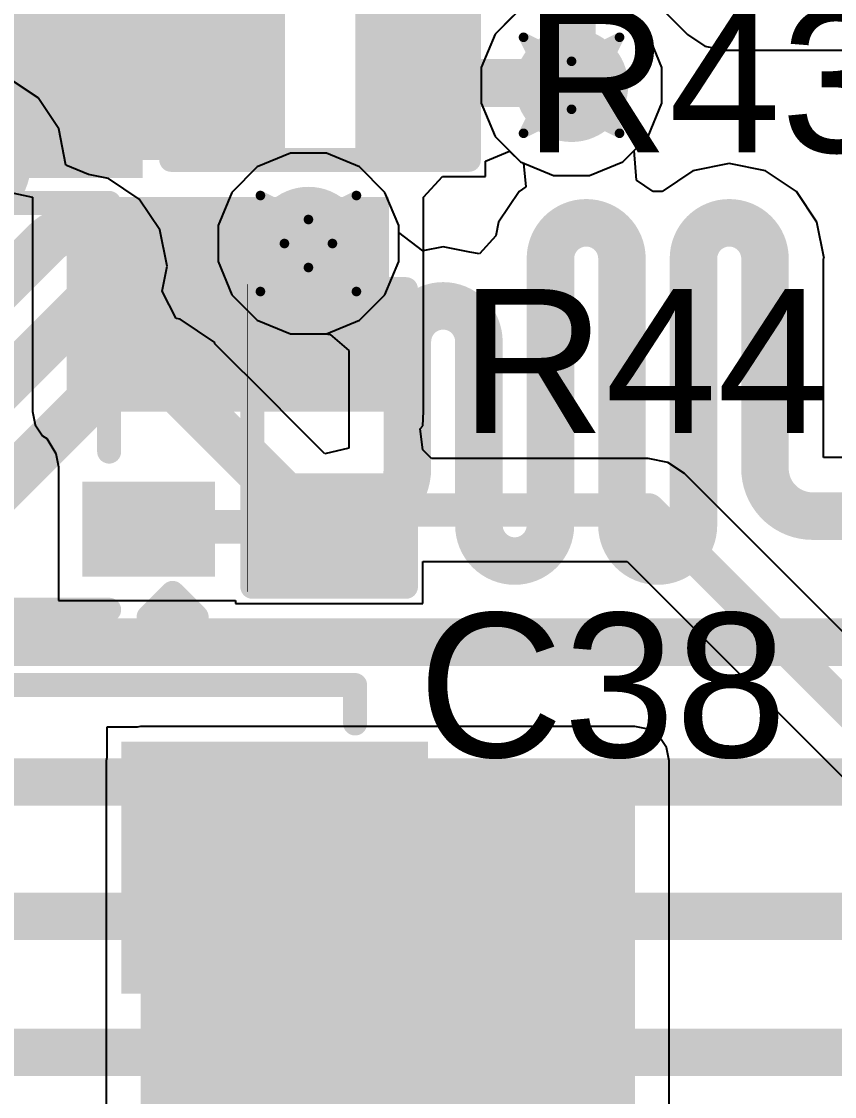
# Model space of a CAD drawing. Header units: inches. Extents: x -3 to 488, y -11 to 93.
# Drawn here: x 84.34 to 88.64, y 23.26 to 28.95 of the extents above; entities that cross this region are included whole.
import ezdxf

# ---------------------------------------------------------------- set-up
doc = ezdxf.new("R2010")
doc.units = ezdxf.units.IN
for name, color, linetype in [('Bottom Layer', 5, 'Continuous'), ('Drill Drawing', 1, 'Continuous'), ('Layer 1', 16, 'Continuous'), ('Layer 2', 76, 'Continuous'), ('Top Layer', 1, 'Continuous'), ('Top Overlay', 2, 'Continuous'), ('Top Paste', 8, 'Continuous'), ('Top Solder', 216, 'Continuous'), ('Via Holes', 16, 'Continuous')]:
    doc.layers.add(name, color=color, linetype=linetype)
doc.styles.add('Arial', font='', dxfattribs={"height": 0.2})
doc.styles.get('Arial').set_extended_font_data('Arial')

msp = doc.modelspace()

# ---------------------------------------------------------------- hatches: boundary and pattern name
at = {"layer": 'Bottom Layer'}
h = msp.add_hatch(color=5, dxfattribs=at)
edge = h.paths.add_edge_path()
edge.add_arc((87.24637618, 28.60817494), 0.2999994, 0, 360)
h = msp.add_hatch(color=5, dxfattribs=at)
edge = h.paths.add_edge_path()
edge.add_arc((85.85408025999999, 27.77104428), 0.2999994, 0, 360)
at = {"layer": 'Layer 1'}
h = msp.add_hatch(color=16, dxfattribs=at)
edge = h.paths.add_edge_path()
edge.add_arc((87.24637618, 28.60817494), 0.2999994, 0, 360)
h = msp.add_hatch(color=16, dxfattribs=at)
edge = h.paths.add_edge_path()
edge.add_arc((85.85408025999999, 27.77104428), 0.2999994, 0, 360)
at = {"layer": 'Layer 2'}
h = msp.add_hatch(color=76, dxfattribs=at)
edge = h.paths.add_edge_path()
edge.add_arc((87.24637618, 28.60817494), 0.2999994, 0, 360)
h = msp.add_hatch(color=76, dxfattribs=at)
edge = h.paths.add_edge_path()
edge.add_arc((85.85408025999999, 27.77104428), 0.2999994, 0, 360)
at = {"layer": 'Top Layer'}
for points in [[(84.27547279999999, 29.02011595), (84.8754716, 29.02011595), (84.8754716, 28.22011501), (84.27547279999999, 28.22011501)], [(85.67427366, 29.02011976), (84.34300886, 29.02011976), (84.34300886, 28.21372056), (85.67427366, 28.21372056)], [(85.67427112, 28.93761548), (85.67427112, 28.30261548), (85.21707111999999, 28.30261548), (85.21707111999999, 28.93761548)], [(86.61407111999999, 28.93761548), (86.61407111999999, 28.30261548), (86.15687112, 28.30261548), (86.15687112, 28.93761548)], [(84.5754722, 26.88194268), (86.28116347999999, 26.88194268), (86.28116347999999, 28.0169112), (84.5754722, 28.0169112)], [(84.70832435999999, 27.75959904), (85.30832316, 27.75959904), (85.30832316, 27.35959984), (84.70832435999999, 27.35959984)], [(85.64616348, 27.44074268), (86.28116347999999, 27.44074268), (86.28116347999999, 26.98354268), (85.64616348, 26.98354268)], [(84.70832435999999, 26.45962704), (85.30832316, 26.45962704), (85.30832316, 26.05962784), (84.70832435999999, 26.05962784)], [(85.64616348, 26.50094268), (86.28116347999999, 26.50094268), (86.28116347999999, 26.04374268), (85.64616348, 26.04374268)], [(84.96546888, 21.3273132), (87.58205496, 21.3273132), (87.58205496, 25.03471244), (84.96546888, 25.03471244)], [(86.38546984999999, 23.9047147), (84.96547014999999, 23.9047147), (84.96547014999999, 25.03471498), (86.38546984999999, 25.03471498)]]:
    msp.add_hatch(color=1, dxfattribs=at).paths.add_polyline_path(points)
h = msp.add_hatch(color=1, dxfattribs=at)
edge = h.paths.add_edge_path()
edge.add_arc((87.24637618, 28.60817494), 0.2999994, 0, 360)
h = msp.add_hatch(color=1, dxfattribs=at)
edge = h.paths.add_edge_path()
edge.add_arc((85.85408025999999, 27.77104428), 0.2999994, 0, 360)
at = {"layer": 'Top Paste'}
for points in [[(84.27547279999999, 29.02011595), (84.8754716, 29.02011595), (84.8754716, 28.22011501), (84.27547279999999, 28.22011501)], [(85.67427112, 28.93761548), (85.67427112, 28.30261548), (85.21707111999999, 28.30261548), (85.21707111999999, 28.93761548)], [(86.61407111999999, 28.93761548), (86.61407111999999, 28.30261548), (86.15687112, 28.30261548), (86.15687112, 28.93761548)], [(84.70832435999999, 27.75959904), (85.30832316, 27.75959904), (85.30832316, 27.35959984), (84.70832435999999, 27.35959984)], [(85.64616348, 27.44074268), (86.28116347999999, 27.44074268), (86.28116347999999, 26.98354268), (85.64616348, 26.98354268)], [(84.70832435999999, 26.45962704), (85.30832316, 26.45962704), (85.30832316, 26.05962784), (84.70832435999999, 26.05962784)], [(85.64616348, 26.50094268), (86.28116347999999, 26.50094268), (86.28116347999999, 26.04374268), (85.64616348, 26.04374268)], [(86.38546984999999, 23.9047147), (84.96547014999999, 23.9047147), (84.96547014999999, 25.03471498), (86.38546984999999, 25.03471498)]]:
    msp.add_hatch(color=8, dxfattribs=at).paths.add_polyline_path(points)
at = {"layer": 'Top Solder'}
for points in [[(84.1738728, 29.12171595), (84.97707159999999, 29.12171595), (84.97707159999999, 28.11851501), (84.1738728, 28.11851501)], [(85.72927228, 28.99261664), (85.72927228, 28.24761432), (85.16206996, 28.24761432), (85.16206996, 28.99261664)], [(86.66907228, 28.99261664), (86.66907228, 28.24761432), (86.10186995999999, 28.24761432), (86.10186995999999, 28.99261664)], [(84.65752436, 27.81039904), (85.35912316, 27.81039904), (85.35912316, 27.30879984), (84.65752436, 27.30879984)], [(85.59116232, 27.49574384), (86.33616463999999, 27.49574384), (86.33616463999999, 26.92854152), (85.59116232, 26.92854152)], [(84.65752436, 26.51042704), (85.35912316, 26.51042704), (85.35912316, 26.00882784), (84.65752436, 26.00882784)], [(85.59116232, 26.55594384), (86.33616463999999, 26.55594384), (86.33616463999999, 25.98874152), (85.59116232, 25.98874152)], [(86.48706985, 23.8031147), (84.86387015, 23.8031147), (84.86387015, 25.13631498), (86.48706985, 25.13631498)]]:
    msp.add_hatch(color=216, dxfattribs=at).paths.add_polyline_path(points)
at = {"layer": 'Via Holes'}
h = msp.add_hatch(color=7, dxfattribs=at)
edge = h.paths.add_edge_path()
edge.add_arc((87.24637618, 28.60817494), 0.1499997, 0, 360)
h = msp.add_hatch(color=7, dxfattribs=at)
edge = h.paths.add_edge_path()
edge.add_arc((85.85408025999999, 27.77104428), 0.1499997, 0, 360)

# ---------------------------------------------------------------- linework, layer by layer
at = {"layer": 'Bottom Layer'}
for p, q in [((86.93560464, 28.97311452), (86.8413173, 28.87882718)), ((87.65143506, 28.87882718), (87.55714772, 28.97311452)), ((86.8413173, 28.87882718), (86.76857677999999, 28.70321412)), ((87.72417558, 28.70321412), (87.65143506, 28.87882718)), ((86.76857677999999, 28.70321412), (86.76857677999999, 28.51313576)), ((87.72417558, 28.51313576), (87.72417558, 28.70321412)), ((86.76857677999999, 28.51313576), (86.8413173, 28.3375227)), ((87.65143506, 28.3375227), (87.72417558, 28.51313576)), ((86.8413173, 28.3375227), (86.97572394, 28.20311606)), ((87.51702842, 28.20311606), (87.65143506, 28.3375227)), ((86.97572394, 28.20311606), (87.151337, 28.13037554)), ((87.34141535999998, 28.13037554), (87.51702842, 28.20311606)), ((87.151337, 28.13037554), (87.34141535999998, 28.13037554))]:
    msp.add_line(p, q, dxfattribs=at)
msp.add_lwpolyline([(87.24637618, 28.60817494, 0.254, 0.254, 0), (87.24637618, 30.0689645, 0.254, 0.254, 0)], format="xyseb", dxfattribs=at)
msp.add_lwpolyline([(87.18287618, 28.60817494, 0.127, 0.127, 1), (87.30987617999999, 28.60817494, 0.127, 0.127, 1)], format="xyseb", close=True, dxfattribs=at)
at = {"layer": 'Drill Drawing'}
for points in [[(86.99237618, 28.86217494, 0.0508, 0.0508, 0), (87.24637618, 28.73517494, 0.0508, 0.0508, 0)], [(86.99237618, 28.86217494, 0.0508, 0.0508, 0), (87.11937617999999, 28.60817494, 0.0508, 0.0508, 0)], [(87.24637618, 28.73517494, 0.0508, 0.0508, 0), (87.50037618, 28.86217494, 0.0508, 0.0508, 0)], [(87.37337618, 28.60817494, 0.0508, 0.0508, 0), (87.50037618, 28.86217494, 0.0508, 0.0508, 0)], [(86.99237618, 28.35417494, 0.0508, 0.0508, 0), (87.11937617999999, 28.60817494, 0.0508, 0.0508, 0)], [(87.37337618, 28.60817494, 0.0508, 0.0508, 0), (87.50037618, 28.35417494, 0.0508, 0.0508, 0)], [(86.99237618, 28.35417494, 0.0508, 0.0508, 0), (87.24637618, 28.48117494, 0.0508, 0.0508, 0)], [(87.24637618, 28.48117494, 0.0508, 0.0508, 0), (87.50037618, 28.35417494, 0.0508, 0.0508, 0)], [(85.60008026, 28.02504428, 0.0508, 0.0508, 0), (85.85408025999999, 27.89804428, 0.0508, 0.0508, 0)], [(85.60008026, 28.02504428, 0.0508, 0.0508, 0), (85.72708026, 27.77104428, 0.0508, 0.0508, 0)], [(85.85408025999999, 27.89804428, 0.0508, 0.0508, 0), (86.10808026, 28.02504428, 0.0508, 0.0508, 0)], [(85.98108026, 27.77104428, 0.0508, 0.0508, 0), (86.10808026, 28.02504428, 0.0508, 0.0508, 0)], [(85.60008026, 27.51704428, 0.0508, 0.0508, 0), (85.72708026, 27.77104428, 0.0508, 0.0508, 0)], [(85.98108026, 27.77104428, 0.0508, 0.0508, 0), (86.10808026, 27.51704428, 0.0508, 0.0508, 0)], [(85.60008026, 27.51704428, 0.0508, 0.0508, 0), (85.85408025999999, 27.64404428, 0.0508, 0.0508, 0)], [(85.85408025999999, 27.64404428, 0.0508, 0.0508, 0), (86.10808026, 27.51704428, 0.0508, 0.0508, 0)]]:
    msp.add_lwpolyline(points, format="xyseb", dxfattribs=at)
for points in [[(86.97967618, 28.86217494, 0.0254, 0.0254, 1), (87.00507617999999, 28.86217494, 0.0254, 0.0254, 1)], [(86.97967618, 28.86217494, 0.0254, 0.0254, 1), (87.00507617999999, 28.86217494, 0.0254, 0.0254, 1)], [(87.48767618, 28.86217494, 0.0254, 0.0254, 1), (87.51307618, 28.86217494, 0.0254, 0.0254, 1)], [(87.48767618, 28.86217494, 0.0254, 0.0254, 1), (87.51307618, 28.86217494, 0.0254, 0.0254, 1)], [(87.23367618, 28.73517494, 0.0254, 0.0254, 1), (87.25907618, 28.73517494, 0.0254, 0.0254, 1)], [(87.23367618, 28.73517494, 0.0254, 0.0254, 1), (87.25907618, 28.73517494, 0.0254, 0.0254, 1)], [(87.10667618, 28.60817494, 0.0254, 0.0254, 1), (87.13207618, 28.60817494, 0.0254, 0.0254, 1)], [(87.10667618, 28.60817494, 0.0254, 0.0254, 1), (87.13207618, 28.60817494, 0.0254, 0.0254, 1)], [(87.36067618, 28.60817494, 0.0254, 0.0254, 1), (87.38607617999999, 28.60817494, 0.0254, 0.0254, 1)], [(87.36067618, 28.60817494, 0.0254, 0.0254, 1), (87.38607617999999, 28.60817494, 0.0254, 0.0254, 1)], [(87.23367618, 28.48117494, 0.0254, 0.0254, 1), (87.25907618, 28.48117494, 0.0254, 0.0254, 1)], [(87.23367618, 28.48117494, 0.0254, 0.0254, 1), (87.25907618, 28.48117494, 0.0254, 0.0254, 1)], [(86.97967618, 28.35417494, 0.0254, 0.0254, 1), (87.00507617999999, 28.35417494, 0.0254, 0.0254, 1)], [(86.97967618, 28.35417494, 0.0254, 0.0254, 1), (87.00507617999999, 28.35417494, 0.0254, 0.0254, 1)], [(87.48767618, 28.35417494, 0.0254, 0.0254, 1), (87.51307618, 28.35417494, 0.0254, 0.0254, 1)], [(87.48767618, 28.35417494, 0.0254, 0.0254, 1), (87.51307618, 28.35417494, 0.0254, 0.0254, 1)], [(85.58738025999999, 28.02504428, 0.0254, 0.0254, 1), (85.61278026, 28.02504428, 0.0254, 0.0254, 1)], [(85.58738025999999, 28.02504428, 0.0254, 0.0254, 1), (85.61278026, 28.02504428, 0.0254, 0.0254, 1)], [(86.09538026, 28.02504428, 0.0254, 0.0254, 1), (86.12078025999999, 28.02504428, 0.0254, 0.0254, 1)], [(86.09538026, 28.02504428, 0.0254, 0.0254, 1), (86.12078025999999, 28.02504428, 0.0254, 0.0254, 1)], [(85.84138026, 27.89804428, 0.0254, 0.0254, 1), (85.86678026, 27.89804428, 0.0254, 0.0254, 1)], [(85.84138026, 27.89804428, 0.0254, 0.0254, 1), (85.86678026, 27.89804428, 0.0254, 0.0254, 1)], [(85.71438026, 27.77104428, 0.0254, 0.0254, 1), (85.73978025999999, 27.77104428, 0.0254, 0.0254, 1)], [(85.71438026, 27.77104428, 0.0254, 0.0254, 1), (85.73978025999999, 27.77104428, 0.0254, 0.0254, 1)], [(85.96838026, 27.77104428, 0.0254, 0.0254, 1), (85.99378026, 27.77104428, 0.0254, 0.0254, 1)], [(85.96838026, 27.77104428, 0.0254, 0.0254, 1), (85.99378026, 27.77104428, 0.0254, 0.0254, 1)], [(85.84138026, 27.64404428, 0.0254, 0.0254, 1), (85.86678026, 27.64404428, 0.0254, 0.0254, 1)], [(85.84138026, 27.64404428, 0.0254, 0.0254, 1), (85.86678026, 27.64404428, 0.0254, 0.0254, 1)], [(85.58738025999999, 27.51704428, 0.0254, 0.0254, 1), (85.61278026, 27.51704428, 0.0254, 0.0254, 1)], [(85.58738025999999, 27.51704428, 0.0254, 0.0254, 1), (85.61278026, 27.51704428, 0.0254, 0.0254, 1)], [(86.09538026, 27.51704428, 0.0254, 0.0254, 1), (86.12078025999999, 27.51704428, 0.0254, 0.0254, 1)], [(86.09538026, 27.51704428, 0.0254, 0.0254, 1), (86.12078025999999, 27.51704428, 0.0254, 0.0254, 1)]]:
    msp.add_lwpolyline(points, format="xyseb", close=True, dxfattribs=at)
at = {"layer": 'Layer 1'}
for p, q in [((86.97572394, 29.01323382), (86.8413173, 28.87882718)), ((87.65143506, 28.87882718), (87.51702842, 29.01323382)), ((86.8413173, 28.87882718), (86.76857677999999, 28.70321412)), ((87.72417558, 28.70321412), (87.65143506, 28.87882718)), ((86.76857677999999, 28.70321412), (86.76857677999999, 28.51313576)), ((87.72417558, 28.51313576), (87.72417558, 28.70321412)), ((84.4238469, 28.54099194), (84.26086272, 28.6498919)), ((84.42384944, 28.54099447999999), (84.4238469, 28.54099194)), ((84.42386468, 28.54098432), (84.42384944, 28.54099447999999)), ((84.42386214, 28.54098178), (84.42386468, 28.54098432)), ((84.53276718, 28.37798743999999), (84.42386214, 28.54098178)), ((86.76857677999999, 28.51313576), (86.8413173, 28.3375227)), ((87.65143506, 28.3375227), (87.72417558, 28.51313576)), ((84.57101195999999, 28.18572468), (84.53276718, 28.37798743999999)), ((86.8413173, 28.3375227), (86.97572394, 28.20311606)), ((87.57698766, 28.2630753), (87.65143506, 28.3375227)), ((85.75904107999999, 28.24884368), (85.58342802, 28.17610316)), ((85.94911943999999, 28.24884368), (85.75904107999999, 28.24884368)), ((86.1247325, 28.17610316), (85.94911943999999, 28.24884368)), ((87.58986291999999, 28.10628364), (87.57698766, 28.2630753)), ((84.69054435999999, 28.13566128), (84.57101195999999, 28.18572468)), ((85.58342802, 28.17610316), (85.44902138, 28.04169652)), ((86.25913913999999, 28.04169652), (86.1247325, 28.17610316)), ((86.97572394, 28.20311606), (86.99144654, 28.1966035)), ((86.99144654, 28.1966035), (87.00389507999999, 28.0702131)), ((87.88852374, 28.15554694), (87.72553194, 28.04663682)), ((88.08078904, 28.19379172), (87.88852374, 28.15554694)), ((88.27305433999999, 28.15554694), (88.08078904, 28.19379172)), ((88.43604868, 28.04663682), (88.27305433999999, 28.15554694)), ((84.79608644, 28.11466818), (84.69054435999999, 28.13566128)), ((84.95907061999999, 28.00576822), (84.79608644, 28.11466818)), ((87.67912614, 28.04663682), (87.58986291999999, 28.10628364)), ((85.44902138, 28.04169652), (85.37628086, 27.86608346)), ((86.33187966, 27.86608346), (86.25913913999999, 28.04169652)), ((86.96860939999999, 28.04663682), (86.85969928, 27.88364248)), ((87.00389507999999, 28.0702131), (86.96860939999999, 28.04663682)), ((87.72553194, 28.04663682), (87.67912614, 28.04663682)), ((88.5449588, 27.88364248), (88.43604868, 28.04663682)), ((84.95907316, 28.00577076), (84.95907061999999, 28.00576822)), ((84.9590884, 28.0057606), (84.95907316, 28.00577076)), ((84.95908586, 28.00575806), (84.9590884, 28.0057606)), ((85.0679909, 27.84276372), (84.95908586, 28.00575806)), ((86.85969928, 27.88364248), (86.84531272, 27.81131852)), ((88.58320357999999, 27.69137718), (88.5449588, 27.88364248)), ((85.10623568, 27.65049842), (85.0679909, 27.84276372)), ((85.37628086, 27.86608346), (85.37628086, 27.6760051)), ((86.33187966, 27.82861846), (86.33187966, 27.86608346)), ((86.45888219999999, 27.73285284), (86.33187966, 27.82861846)), ((86.84531272, 27.81131852), (86.75921434, 27.71610662)), ((86.56694904, 27.75434886), (86.45888219999999, 27.73285284)), ((86.70884613999999, 27.72612438), (86.56694904, 27.75434886)), ((86.75921434, 27.71610662), (86.70884613999999, 27.72612438)), ((85.08008384, 27.5190204), (85.10623568, 27.65049842)), ((85.37628086, 27.6760051), (85.44902138, 27.50039203999999)), ((88.57949518, 26.63831858), (88.57949518, 27.69137718)), ((88.57949518, 27.69137718), (88.58320357999999, 27.69137718)), ((85.15345174, 27.3749389), (85.08008384, 27.5190204)), ((85.44902138, 27.50039203999999), (85.58342802, 27.3659854)), ((85.17598661999999, 27.3704558), (85.15345174, 27.3749389)), ((85.3595702, 27.24779411999999), (85.17598661999999, 27.3704558)), ((85.58342802, 27.3659854), (85.75904107999999, 27.29324488)), ((85.35956766, 27.24082182), (85.3595702, 27.24779411999999)), ((85.75904107999999, 27.29324488), (85.94326219999999, 27.29324488)), ((85.94326219999999, 27.29324488), (85.96940896, 27.29000892)), ((85.96940896, 27.29000892), (86.0682429, 27.20512212)), ((85.66179209999999, 26.93859738), (85.35956766, 27.24082182)), ((86.0682429, 27.20512212), (86.0682429, 26.68861058)), ((85.75068193999999, 26.849705), (85.66179209999999, 26.93859738)), ((85.75069717999999, 26.84969484), (85.75068193999999, 26.849705)), ((85.94124289999999, 26.65914912), (85.75069717999999, 26.84969484)), ((86.0682429, 26.68861058), (85.94124289999999, 26.65914912)), ((89.8528429, 26.63831858), (88.57949518, 26.63831858))]:
    msp.add_line(p, q, dxfattribs=at)
for points in [[(84.20240208, 28.3195268, 0.25146, 0.25146, -0.4142135623730951), (84.20240208, 28.05191748, 0.25146, 0.25146, 0)], [(87.13463904, 27.69137718, 0.25146, 0.25146, -0.9999999999999999), (87.51309904, 27.69137718, 0.25146, 0.25146, 0)], [(87.89155904, 27.69137718, 0.25146, 0.25146, -0.9999999999999999), (88.27001904, 27.69137718, 0.25146, 0.25146, 0)], [(84.47001394, 27.78430308, 0.25146, 0.25146, -0.4142107823686262), (84.73762325999999, 27.78430562, 0.25146, 0.25146, 0)], [(83.43885775999999, 26.75314944, 0.25146, 0.25146, 0), (84.47001394, 27.78430562, 0.25146, 0.25146, 0)], [(84.47001394, 27.78430308, 0.25146, 0.25146, 0), (84.47001394, 27.78430562, 0.25146, 0.25146, 0)], [(84.73762325999999, 27.78430562, 0.25146, 0.25146, 0), (84.73762579999999, 27.78430308, 0.25146, 0.25146, 0)], [(84.73762579999999, 27.78430308, 0.25146, 0.25146, -0.4142135623730951), (84.73762579999999, 27.51669376, 0.25146, 0.25146, 0)], [(87.13463904, 26.28026494, 0.25146, 0.25146, 0), (87.13463904, 27.69137718, 0.25146, 0.25146, 0)], [(87.51309904, 26.28026494, 0.25146, 0.25146, 0), (87.51309904, 27.69137718, 0.25146, 0.25146, 0)], [(87.89155904, 26.28026494, 0.25146, 0.25146, 0), (87.89155904, 27.69137718, 0.25146, 0.25146, 0)], [(88.27001904, 26.58030244, 0.25146, 0.25146, 0), (88.27001904, 27.69137718, 0.25146, 0.25146, 0)], [(83.7133835, 26.49245146, 0.25146, 0.25146, 0), (84.73762579999999, 27.51669376, 0.25146, 0.25146, 0)], [(86.37771903999999, 27.25193432, 0.25146, 0.25146, -0.9999999999999999), (86.75617903999999, 27.25193432, 0.25146, 0.25146, 0)], [(86.37771903999999, 26.58030244, 0.25146, 0.25146, 0), (86.37771903999999, 27.25193432, 0.25146, 0.25146, 0)], [(86.75617903999999, 26.28026494, 0.25146, 0.25146, 0), (86.75617903999999, 27.25193432, 0.25146, 0.25146, 0)], [(84.78162876, 27.025473, 0.25146, 0.25146, -0.4142177463589253), (85.13724907999999, 27.025473, 0.25146, 0.25146, 0)], [(83.98099536, 26.2248396, 0.25146, 0.25146, 0), (84.78162876, 27.025473, 0.25146, 0.25146, 0)], [(85.13724907999999, 27.025473, 0.25146, 0.25146, 0), (85.4429584, 26.71976368, 0.25146, 0.25146, 0)], [(85.4429584, 26.71976368, 0.25146, 0.25146, 0), (85.53186348, 26.6308586, 0.25146, 0.25146, 0)], [(85.53186348, 26.63086114, 0.25146, 0.25146, 0), (85.83388218, 26.32884244, 0.25146, 0.25146, 0)], [(86.37771903999999, 26.58030244, 0.25146, 0.25146, -0.4142135623730951), (86.12625904, 26.32884244, 0.25146, 0.25146, 0)], [(88.52147903999999, 26.32884244, 0.25146, 0.25146, -0.4142135623730951), (88.27001904, 26.58030244, 0.25146, 0.25146, 0)], [(85.83388218, 26.32884244, 0.25146, 0.25146, 0), (86.00051633999999, 26.32884244, 0.25146, 0.25146, 0)], [(86.00051633999999, 26.32884244, 0.25146, 0.25146, 0), (86.12625904, 26.32884244, 0.25146, 0.25146, 0)], [(88.52147903999999, 26.32884244, 0.25146, 0.25146, 0), (89.91085903999999, 26.32884244, 0.25146, 0.25146, 0)], [(87.13463904, 26.28026494, 0.25146, 0.25146, -0.9999999999999999), (86.75617903999999, 26.28026494, 0.25146, 0.25146, 0)], [(87.89155904, 26.28026494, 0.25146, 0.25146, -0.9999999999999999), (87.51309904, 26.28026494, 0.25146, 0.25146, 0)], [(82.55163322, 25.66177494, 0.25146, 0.25146, 0), (94.76477618, 25.66177494, 0.25146, 0.25146, 0)], [(77.87731693999999, 24.9222895, 0.25146, 0.25146, 0), (95.13094765999999, 24.9222895, 0.25146, 0.25146, 0)], [(76.03763812, 24.21163306, 0.25146, 0.25146, 0), (96.45399556, 24.21163306, 0.25146, 0.25146, 0)], [(75.92893628, 23.49181484, 0.25146, 0.25146, 0), (102.35045316, 23.49181484, 0.25146, 0.25146, 0)]]:
    msp.add_lwpolyline(points, format="xyseb", dxfattribs=at)
for points in [[(84.40714894, 27.78430562, 0.12573, 0.12573, 1), (84.53287893999999, 27.78430562, 0.12573, 0.12573, 1)], [(84.40714894, 27.78430562, 0.12573, 0.12573, 1), (84.53287893999999, 27.78430562, 0.12573, 0.12573, 1)], [(84.40714894, 27.78430308, 0.12573, 0.12573, 1), (84.53287893999999, 27.78430308, 0.12573, 0.12573, 1)], [(84.40714894, 27.78430308, 0.12573, 0.12573, 1), (84.53287893999999, 27.78430308, 0.12573, 0.12573, 1)], [(84.67475825999999, 27.78430562, 0.12573, 0.12573, 1), (84.80048826, 27.78430562, 0.12573, 0.12573, 1)], [(84.67475825999999, 27.78430562, 0.12573, 0.12573, 1), (84.80048826, 27.78430562, 0.12573, 0.12573, 1)], [(84.67476079999999, 27.78430308, 0.12573, 0.12573, 1), (84.80049079999999, 27.78430308, 0.12573, 0.12573, 1)], [(84.67476079999999, 27.78430308, 0.12573, 0.12573, 1), (84.80049079999999, 27.78430308, 0.12573, 0.12573, 1)], [(87.07177404, 27.69137718, 0.12573, 0.12573, 1), (87.19750403999998, 27.69137718, 0.12573, 0.12573, 1)], [(87.07177404, 27.69137718, 0.12573, 0.12573, 1), (87.19750403999998, 27.69137718, 0.12573, 0.12573, 1)], [(87.45023404, 27.69137718, 0.12573, 0.12573, 1), (87.57596404, 27.69137718, 0.12573, 0.12573, 1)], [(87.45023404, 27.69137718, 0.12573, 0.12573, 1), (87.57596404, 27.69137718, 0.12573, 0.12573, 1)], [(87.82869404, 27.69137718, 0.12573, 0.12573, 1), (87.95442403999999, 27.69137718, 0.12573, 0.12573, 1)], [(87.82869404, 27.69137718, 0.12573, 0.12573, 1), (87.95442403999999, 27.69137718, 0.12573, 0.12573, 1)], [(88.20715403999999, 27.69137718, 0.12573, 0.12573, 1), (88.33288404, 27.69137718, 0.12573, 0.12573, 1)], [(88.20715403999999, 27.69137718, 0.12573, 0.12573, 1), (88.33288404, 27.69137718, 0.12573, 0.12573, 1)], [(84.67476079999999, 27.51669376, 0.12573, 0.12573, 1), (84.80049079999999, 27.51669376, 0.12573, 0.12573, 1)], [(84.67476079999999, 27.51669376, 0.12573, 0.12573, 1), (84.80049079999999, 27.51669376, 0.12573, 0.12573, 1)], [(86.31485404, 27.25193432, 0.12573, 0.12573, 1), (86.44058403999999, 27.25193432, 0.12573, 0.12573, 1)], [(86.31485404, 27.25193432, 0.12573, 0.12573, 1), (86.44058403999999, 27.25193432, 0.12573, 0.12573, 1)], [(86.69331403999999, 27.25193432, 0.12573, 0.12573, 1), (86.81904404, 27.25193432, 0.12573, 0.12573, 1)], [(86.69331403999999, 27.25193432, 0.12573, 0.12573, 1), (86.81904404, 27.25193432, 0.12573, 0.12573, 1)], [(84.71876376, 27.025473, 0.12573, 0.12573, 1), (84.84449376, 27.025473, 0.12573, 0.12573, 1)], [(84.71876376, 27.025473, 0.12573, 0.12573, 1), (84.84449376, 27.025473, 0.12573, 0.12573, 1)], [(85.07438407999999, 27.025473, 0.12573, 0.12573, 1), (85.20011407999999, 27.025473, 0.12573, 0.12573, 1)], [(85.07438407999999, 27.025473, 0.12573, 0.12573, 1), (85.20011407999999, 27.025473, 0.12573, 0.12573, 1)], [(85.38009339999999, 26.71976368, 0.12573, 0.12573, 1), (85.5058234, 26.71976368, 0.12573, 0.12573, 1)], [(85.38009339999999, 26.71976368, 0.12573, 0.12573, 1), (85.5058234, 26.71976368, 0.12573, 0.12573, 1)], [(85.46899848, 26.63086114, 0.12573, 0.12573, 1), (85.59472848, 26.63086114, 0.12573, 0.12573, 1)], [(85.46899848, 26.6308586, 0.12573, 0.12573, 1), (85.59472848, 26.6308586, 0.12573, 0.12573, 1)], [(86.31485404, 26.58030244, 0.12573, 0.12573, 1), (86.44058403999999, 26.58030244, 0.12573, 0.12573, 1)], [(86.31485404, 26.58030244, 0.12573, 0.12573, 1), (86.44058403999999, 26.58030244, 0.12573, 0.12573, 1)], [(88.20715403999999, 26.58030244, 0.12573, 0.12573, 1), (88.33288404, 26.58030244, 0.12573, 0.12573, 1)], [(88.20715403999999, 26.58030244, 0.12573, 0.12573, 1), (88.33288404, 26.58030244, 0.12573, 0.12573, 1)], [(85.77101718, 26.32884244, 0.12573, 0.12573, 1), (85.89674718, 26.32884244, 0.12573, 0.12573, 1)], [(85.77101718, 26.32884244, 0.12573, 0.12573, 1), (85.89674718, 26.32884244, 0.12573, 0.12573, 1)], [(85.93765133999999, 26.32884244, 0.12573, 0.12573, 1), (86.06338133999999, 26.32884244, 0.12573, 0.12573, 1)], [(85.93765133999999, 26.32884244, 0.12573, 0.12573, 1), (86.06338133999999, 26.32884244, 0.12573, 0.12573, 1)], [(86.06339403999999, 26.32884244, 0.12573, 0.12573, 1), (86.18912404, 26.32884244, 0.12573, 0.12573, 1)], [(86.06339403999999, 26.32884244, 0.12573, 0.12573, 1), (86.18912404, 26.32884244, 0.12573, 0.12573, 1)], [(88.45861404, 26.32884244, 0.12573, 0.12573, 1), (88.58434403999999, 26.32884244, 0.12573, 0.12573, 1)], [(88.45861404, 26.32884244, 0.12573, 0.12573, 1), (88.58434403999999, 26.32884244, 0.12573, 0.12573, 1)], [(86.69331403999999, 26.28026494, 0.12573, 0.12573, 1), (86.81904404, 26.28026494, 0.12573, 0.12573, 1)], [(86.69331403999999, 26.28026494, 0.12573, 0.12573, 1), (86.81904404, 26.28026494, 0.12573, 0.12573, 1)], [(87.07177404, 26.28026494, 0.12573, 0.12573, 1), (87.19750403999998, 26.28026494, 0.12573, 0.12573, 1)], [(87.07177404, 26.28026494, 0.12573, 0.12573, 1), (87.19750403999998, 26.28026494, 0.12573, 0.12573, 1)], [(87.45023404, 26.28026494, 0.12573, 0.12573, 1), (87.57596404, 26.28026494, 0.12573, 0.12573, 1)], [(87.45023404, 26.28026494, 0.12573, 0.12573, 1), (87.57596404, 26.28026494, 0.12573, 0.12573, 1)], [(87.82869404, 26.28026494, 0.12573, 0.12573, 1), (87.95442403999999, 26.28026494, 0.12573, 0.12573, 1)], [(87.82869404, 26.28026494, 0.12573, 0.12573, 1), (87.95442403999999, 26.28026494, 0.12573, 0.12573, 1)]]:
    msp.add_lwpolyline(points, format="xyseb", close=True, dxfattribs=at)
at = {"layer": 'Layer 2'}
for p, q in [((86.97572394, 29.01323382), (86.8413173, 28.87882718)), ((87.65143506, 28.87882718), (87.51702842, 29.01323382)), ((86.8413173, 28.87882718), (86.76857677999999, 28.70321412)), ((87.72417558, 28.70321412), (87.65143506, 28.87882718)), ((86.76857677999999, 28.70321412), (86.76857677999999, 28.51313576)), ((87.72417558, 28.51313576), (87.72417558, 28.70321412)), ((86.76857677999999, 28.51313576), (86.8413173, 28.3375227)), ((87.65143506, 28.3375227), (87.72417558, 28.51313576)), ((86.8413173, 28.3375227), (86.97572394, 28.20311606)), ((87.51702842, 28.20311606), (87.65143506, 28.3375227)), ((85.75904107999999, 28.24884368), (85.58342802, 28.17610316)), ((85.94911943999999, 28.24884368), (85.75904107999999, 28.24884368)), ((86.1247325, 28.17610316), (85.94911943999999, 28.24884368)), ((85.58342802, 28.17610316), (85.44902138, 28.04169652)), ((86.25913913999999, 28.04169652), (86.1247325, 28.17610316)), ((86.97572394, 28.20311606), (87.151337, 28.13037554)), ((87.34141535999998, 28.13037554), (87.51702842, 28.20311606)), ((87.151337, 28.13037554), (87.34141535999998, 28.13037554)), ((85.44902138, 28.04169652), (85.37628086, 27.86608346)), ((86.33187966, 27.86608346), (86.25913913999999, 28.04169652)), ((85.37628086, 27.86608346), (85.37628086, 27.6760051)), ((86.33187966, 27.6760051), (86.33187966, 27.86608346)), ((85.37628086, 27.6760051), (85.44902138, 27.50039203999999)), ((86.25913913999999, 27.50039203999999), (86.33187966, 27.6760051)), ((85.44902138, 27.50039203999999), (85.58342802, 27.3659854)), ((86.1247325, 27.3659854), (86.25913913999999, 27.50039203999999)), ((85.58342802, 27.3659854), (85.75904107999999, 27.29324488)), ((85.94911943999999, 27.29324488), (86.1247325, 27.3659854)), ((85.75904107999999, 27.29324488), (85.94911943999999, 27.29324488))]:
    msp.add_line(p, q, dxfattribs=at)
at = {"layer": 'Top Layer'}
for p, q in [((86.03887033999999, 30.69820124), (87.8596668, 28.87740478)), ((87.65143506, 28.87882718), (87.51702842, 29.01323382)), ((87.72417558, 28.70321412), (87.65143506, 28.87882718)), ((87.8596668, 28.87740478), (87.95208724, 28.8156523)), ((87.95208724, 28.8156523), (88.06110404, 28.79396578)), ((88.06110404, 28.79396578), (88.06111674, 28.79396832)), ((88.06111674, 28.79396832), (91.29666018, 28.79396832)), ((87.72417558, 28.51313576), (87.72417558, 28.70321412)), ((87.65143506, 28.3375227), (87.72417558, 28.51313576)), ((87.51702842, 28.20311606), (87.65143506, 28.3375227)), ((86.79187112, 28.20736294), (86.91887111999999, 28.25996888)), ((86.91887111999999, 28.25996888), (86.97572394, 28.20311606)), ((86.79187112, 28.12481548), (86.79187112, 28.20736294)), ((86.97572394, 28.20311606), (87.151337, 28.13037554)), ((87.34141535999998, 28.13037554), (87.51702842, 28.20311606)), ((86.46244582, 28.0169112), (86.56401788, 28.12481548)), ((86.56401788, 28.12481548), (86.79187112, 28.12481548)), ((87.151337, 28.13037554), (87.34141535999998, 28.13037554)), ((84.26975271999999, 28.04231627999999), (84.39418986, 28.0169112)), ((84.39418986, 28.0169112), (84.39418986, 26.88194268)), ((86.46244582, 26.88194522), (86.46244582, 28.0169112)), ((84.39418986, 26.88194268), (84.40798968, 26.8125702)), ((86.45896855999999, 26.80574268), (86.46244582, 26.88194522)), ((84.40798968, 26.8125702), (84.44728601999999, 26.7537565)), ((86.44581643999999, 26.79096496), (86.45896348, 26.80574268)), ((86.45896601999999, 26.67874522), (86.44581643999999, 26.79096496)), ((86.45896348, 26.80574268), (86.45896855999999, 26.80574268)), ((84.44728601999999, 26.7537565), (84.46928242, 26.73906006)), ((84.46928242, 26.73906006), (84.516722, 26.66033022)), ((86.50455648, 26.63315222), (86.45896601999999, 26.67874522)), ((84.516722, 26.66033022), (84.53052435999999, 26.5899773)), ((87.6526568, 26.63315222), (86.50455648, 26.63315222)), ((87.75671806, 26.61245376), (87.6526568, 26.63315222)), ((84.53052435999999, 26.5899773), (84.53052435999999, 25.88182784)), ((87.84493734, 26.55350798), (87.75671806, 26.61245376)), ((89.29767509999999, 25.10076768), (87.84493734, 26.55350798)), ((86.45896348, 25.86594268), (86.45896348, 26.08930266)), ((86.45896348, 26.08930266), (87.5400205, 26.08930266)), ((87.5400205, 26.08930266), (88.99275571999999, 24.63656998)), ((84.53052435999999, 25.88182784), (85.46836348, 25.88182784)), ((85.46836348, 25.88182784), (85.46836348, 25.86594268)), ((85.46836348, 25.86594268), (86.45896348, 25.86594268)), ((84.94796319999999, 25.21251498), (84.78767142, 25.21251498)), ((84.78767142, 25.21251498), (84.78767142, 25.05223336)), ((84.96546888, 25.21599732), (84.94796319999999, 25.21251498)), ((87.5820575, 25.21599732), (84.96546888, 25.21599732)), ((87.65142998, 25.2021975), (87.5820575, 25.21599732)), ((87.71024367999999, 25.16290116), (87.65142998, 25.2021975)), ((87.74954001999998, 25.10408746), (87.71024367999999, 25.16290116)), ((87.76333984, 25.03471498), (87.74954001999998, 25.10408746)), ((84.78767142, 25.05223336), (84.78418654, 25.03471498)), ((84.78418654, 25.03471498), (84.78418654, 22.97538712)), ((87.76333984, 21.95960302), (87.76333984, 25.03471498))]:
    msp.add_line(p, q, dxfattribs=at)
for points in [[(86.38547111999999, 28.62011548, 0.254, 0.254, 0), (87.23443564, 28.62011548, 0.254, 0.254, 0)], [(87.23443564, 28.62011548, 0.1778, 0.1778, 0), (87.24637618, 28.60817494, 0.1778, 0.1778, 0)], [(85.96366348, 26.36122744, 0.1778, 0.1778, 0), (87.6526568, 26.36122744, 0.1778, 0.1778, 0)], [(87.6526568, 26.36122744, 0.1778, 0.1778, 0), (89.18504134, 24.8288429, 0.1778, 0.1778, 0)], [(85.00832376, 26.25962744, 0.1778, 0.1778, 0), (85.02103899999999, 26.27234268, 0.1778, 0.1778, 0)], [(85.02103899999999, 26.27234268, 0.1778, 0.1778, 0), (85.96366348, 26.27234268, 0.1778, 0.1778, 0)]]:
    msp.add_lwpolyline(points, format="xyseb", dxfattribs=at)
for points in [[(86.32197112, 28.62011548, 0.127, 0.127, 1), (86.44897112, 28.62011548, 0.127, 0.127, 1)], [(87.17093564, 28.62011548, 0.127, 0.127, 1), (87.29793563999999, 28.62011548, 0.127, 0.127, 1)], [(87.18998564, 28.62011548, 0.08889999999999999, 0.08889999999999999, 1), (87.27888564, 28.62011548, 0.08889999999999999, 0.08889999999999999, 1)], [(87.20192618, 28.60817494, 0.08889999999999999, 0.08889999999999999, 1), (87.29082618, 28.60817494, 0.08889999999999999, 0.08889999999999999, 1)], [(85.91921348, 26.36122744, 0.08889999999999999, 0.08889999999999999, 1), (86.00811348, 26.36122744, 0.08889999999999999, 0.08889999999999999, 1)], [(87.6082068, 26.36122744, 0.08889999999999999, 0.08889999999999999, 1), (87.6971068, 26.36122744, 0.08889999999999999, 0.08889999999999999, 1)], [(87.6082068, 26.36122744, 0.08889999999999999, 0.08889999999999999, 1), (87.6971068, 26.36122744, 0.08889999999999999, 0.08889999999999999, 1)], [(84.96387376, 26.25962744, 0.08889999999999999, 0.08889999999999999, 1), (85.05277376, 26.25962744, 0.08889999999999999, 0.08889999999999999, 1)], [(84.97658899999999, 26.27234268, 0.08889999999999999, 0.08889999999999999, 1), (85.065489, 26.27234268, 0.08889999999999999, 0.08889999999999999, 1)], [(84.97658899999999, 26.27234268, 0.08889999999999999, 0.08889999999999999, 1), (85.065489, 26.27234268, 0.08889999999999999, 0.08889999999999999, 1)], [(85.91921348, 26.27234268, 0.08889999999999999, 0.08889999999999999, 1), (86.00811348, 26.27234268, 0.08889999999999999, 0.08889999999999999, 1)]]:
    msp.add_lwpolyline(points, format="xyseb", close=True, dxfattribs=at)
at = {"layer": 'Top Overlay'}
for points in [[(85.12817111999999, 28.21371548, 0.127, 0.127, 0), (85.12817111999999, 29.02651548, 0.127, 0.127, 0)], [(86.70297111999999, 28.21371548, 0.127, 0.127, 0), (86.70297111999999, 29.02651548, 0.127, 0.127, 0)], [(85.12817111999999, 28.21371548, 0.127, 0.127, 0), (86.70297111999999, 28.21371548, 0.127, 0.127, 0)], [(83.39710016, 27.98586224, 0.127, 0.127, 0), (84.79943415999999, 27.98586224, 0.127, 0.127, 0)], [(85.55726347999999, 27.52964267999999, 0.127, 0.127, 0), (86.37006348, 27.52964267999999, 0.127, 0.127, 0)], [(85.55726347999999, 25.95484268, 0.127, 0.127, 0), (85.55726347999999, 27.52964267999999, 0.127, 0.127, 0)], [(86.37006348, 25.95484268, 0.127, 0.127, 0), (86.37006348, 27.52964267999999, 0.127, 0.127, 0)], [(85.53186348, 25.92944268, 0.0032258, 0.0032258, 0), (85.53186348, 27.55504268, 0.0032258, 0.0032258, 0)], [(84.79943415999999, 26.67021844, 0.127, 0.127, 0), (84.79943415999999, 27.14895764, 0.127, 0.127, 0)], [(85.55726347999999, 25.95484268, 0.127, 0.127, 0), (86.37006348, 25.95484268, 0.127, 0.127, 0)], [(85.00832376, 25.79556944, 0.127, 0.127, 0), (85.13532375999999, 25.92256944, 0.127, 0.127, 0)], [(85.13532375999999, 25.92256944, 0.127, 0.127, 0), (85.26232376, 25.79556944, 0.127, 0.127, 0)], [(83.39710016, 25.83336464, 0.127, 0.127, 0), (84.79943415999999, 25.83336464, 0.127, 0.127, 0)], [(85.00832376, 25.79556944, 0.127, 0.127, 0), (85.26232376, 25.79556944, 0.127, 0.127, 0)], [(82.84986986, 25.43491484, 0.127, 0.127, 0), (86.10106986, 25.43491484, 0.127, 0.127, 0)], [(86.10106986, 25.23171484, 0.127, 0.127, 0), (86.10106986, 25.43491484, 0.127, 0.127, 0)], [(86.89467, 24.14431544, 0.1999996, 0.1999996, 0), (86.89467, 24.74431424, 0.1999996, 0.1999996, 0)], [(86.59467059999999, 24.44431484, 0.1999996, 0.1999996, 0), (87.19467194, 24.44431484, 0.1999996, 0.1999996, 0)], [(86.10106986, 23.50451484, 0.127, 0.127, 0), (86.10106986, 23.70771484, 0.127, 0.127, 0)], [(82.84986986, 23.50451484, 0.127, 0.127, 0), (86.10106986, 23.50451484, 0.127, 0.127, 0)]]:
    msp.add_lwpolyline(points, format="xyseb", dxfattribs=at)
for points in [[(85.09642111999999, 28.21371548, 0.0635, 0.0635, 1), (85.15992112, 28.21371548, 0.0635, 0.0635, 1)], [(85.09642111999999, 28.21371548, 0.0635, 0.0635, 1), (85.15992112, 28.21371548, 0.0635, 0.0635, 1)], [(86.67122112, 28.21371548, 0.0635, 0.0635, 1), (86.73472111999999, 28.21371548, 0.0635, 0.0635, 1)], [(86.67122112, 28.21371548, 0.0635, 0.0635, 1), (86.73472111999999, 28.21371548, 0.0635, 0.0635, 1)], [(84.76768415999999, 27.98586224, 0.0635, 0.0635, 1), (84.83118416, 27.98586224, 0.0635, 0.0635, 1)], [(85.52551348, 27.52964267999999, 0.0635, 0.0635, 1), (85.58901347999999, 27.52964267999999, 0.0635, 0.0635, 1)], [(85.52551348, 27.52964267999999, 0.0635, 0.0635, 1), (85.58901347999999, 27.52964267999999, 0.0635, 0.0635, 1)], [(86.33831348, 27.52964267999999, 0.0635, 0.0635, 1), (86.40181348, 27.52964267999999, 0.0635, 0.0635, 1)], [(86.33831348, 27.52964267999999, 0.0635, 0.0635, 1), (86.40181348, 27.52964267999999, 0.0635, 0.0635, 1)], [(85.5310583, 27.55504268, 0.0016129, 0.0016129, 1), (85.53266866, 27.55504268, 0.0016129, 0.0016129, 1)], [(84.76768415999999, 27.14895764, 0.0635, 0.0635, 1), (84.83118416, 27.14895764, 0.0635, 0.0635, 1)], [(84.76768415999999, 26.67021844, 0.0635, 0.0635, 1), (84.83118416, 26.67021844, 0.0635, 0.0635, 1)], [(85.52551348, 25.95484268, 0.0635, 0.0635, 1), (85.58901347999999, 25.95484268, 0.0635, 0.0635, 1)], [(85.52551348, 25.95484268, 0.0635, 0.0635, 1), (85.58901347999999, 25.95484268, 0.0635, 0.0635, 1)], [(86.33831348, 25.95484268, 0.0635, 0.0635, 1), (86.40181348, 25.95484268, 0.0635, 0.0635, 1)], [(86.33831348, 25.95484268, 0.0635, 0.0635, 1), (86.40181348, 25.95484268, 0.0635, 0.0635, 1)], [(85.10357375999999, 25.92256944, 0.0635, 0.0635, 1), (85.16707376, 25.92256944, 0.0635, 0.0635, 1)], [(85.10357375999999, 25.92256944, 0.0635, 0.0635, 1), (85.16707376, 25.92256944, 0.0635, 0.0635, 1)], [(84.76768415999999, 25.83336464, 0.0635, 0.0635, 1), (84.83118416, 25.83336464, 0.0635, 0.0635, 1)], [(85.5310583, 25.92944268, 0.0016129, 0.0016129, 1), (85.53266866, 25.92944268, 0.0016129, 0.0016129, 1)], [(84.97657376, 25.79556944, 0.0635, 0.0635, 1), (85.04007376, 25.79556944, 0.0635, 0.0635, 1)], [(84.97657376, 25.79556944, 0.0635, 0.0635, 1), (85.04007376, 25.79556944, 0.0635, 0.0635, 1)], [(85.23057375999998, 25.79556944, 0.0635, 0.0635, 1), (85.29407376, 25.79556944, 0.0635, 0.0635, 1)], [(85.23057375999998, 25.79556944, 0.0635, 0.0635, 1), (85.29407376, 25.79556944, 0.0635, 0.0635, 1)], [(86.06931986, 25.43491484, 0.0635, 0.0635, 1), (86.13281986, 25.43491484, 0.0635, 0.0635, 1)], [(86.06931986, 25.43491484, 0.0635, 0.0635, 1), (86.13281986, 25.43491484, 0.0635, 0.0635, 1)], [(86.06931986, 25.23171484, 0.0635, 0.0635, 1), (86.13281986, 25.23171484, 0.0635, 0.0635, 1)], [(86.84467009999999, 24.74431424, 0.0999998, 0.0999998, 1), (86.9446699, 24.74431424, 0.0999998, 0.0999998, 1)], [(86.5446707, 24.44431484, 0.0999998, 0.0999998, 1), (86.6446705, 24.44431484, 0.0999998, 0.0999998, 1)], [(87.14467203999999, 24.44431484, 0.0999998, 0.0999998, 1), (87.24467184, 24.44431484, 0.0999998, 0.0999998, 1)], [(86.84467009999999, 24.14431544, 0.0999998, 0.0999998, 1), (86.9446699, 24.14431544, 0.0999998, 0.0999998, 1)], [(86.06931986, 23.70771484, 0.0635, 0.0635, 1), (86.13281986, 23.70771484, 0.0635, 0.0635, 1)], [(86.06931986, 23.50451484, 0.0635, 0.0635, 1), (86.13281986, 23.50451484, 0.0635, 0.0635, 1)], [(86.06931986, 23.50451484, 0.0635, 0.0635, 1), (86.13281986, 23.50451484, 0.0635, 0.0635, 1)]]:
    msp.add_lwpolyline(points, format="xyseb", close=True, dxfattribs=at)

# ---------------------------------------------------------------- texts
at = {"layer": 'Top Overlay', "style": 'Arial'}
for s, p in [('R43', (86.99270638, 28.2526994)), ('R44', (86.65560266, 26.7680821)), ('C38', (86.43390638, 25.0540393))]:
    msp.add_text(s, height=0.7619999999999999, dxfattribs=at).set_placement(p)

doc.saveas('drawing.dxf')
